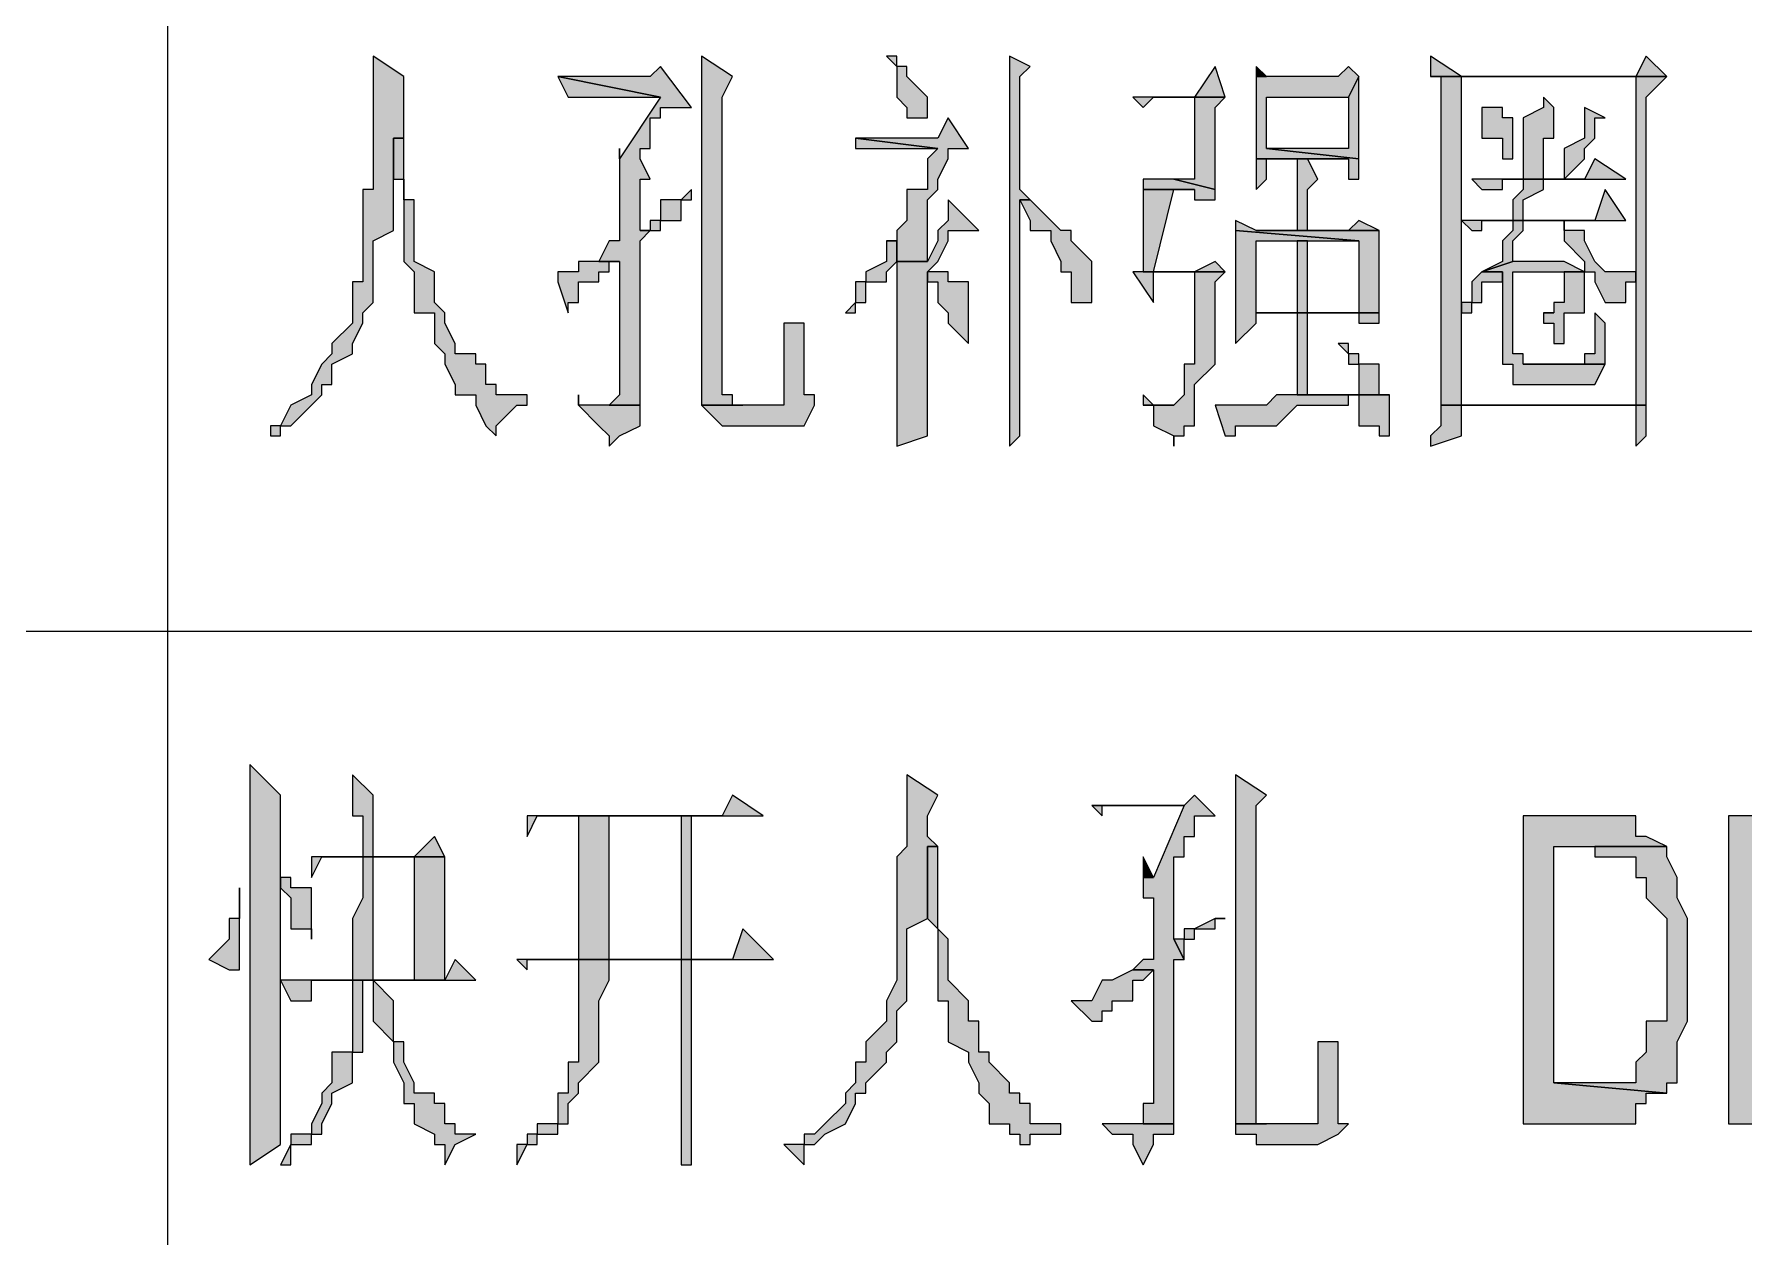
# Model space of a CAD drawing. Header units: millimetres. Extents: x 20 to 821, y 1 to 1134.
# Drawn here: x 617.22 to 647.19, y 152.24 to 173.33 of the extents above; entities that cross this region are included whole.
import ezdxf

# ---------------------------------------------------------------- set-up
doc = ezdxf.new("R2010")
doc.units = ezdxf.units.MM
doc.layers.add('1', color=7, linetype='Continuous')

msp = doc.modelspace()

# ---------------------------------------------------------------- hatches: boundary and pattern name
h = msp.add_hatch(color=0)
h.dxf.hatch_style = 2
h.paths.add_polyline_path([(623.16, 172.941732), (623.16, 170.601732), (622.98, 170.601732), (622.98, 168.981732), (622.8, 168.981732), (622.8, 168.621732), (622.8, 168.261732), (622.44, 167.901732), (622.44, 167.721732), (622.26, 167.541732), (622.08, 167.181732), (622.08, 167.001732), (621.72, 166.821732), (621.54, 166.461732), (621.36, 166.461732), (621.36, 166.281732), (621.54, 166.281732), (621.54, 166.461732), (621.72, 166.461732), (622.08, 166.821732), (622.26, 167.001732), (622.26, 167.181732), (622.44, 167.181732), (622.44, 167.541732), (622.8, 167.721732), (622.8, 167.901732), (622.98, 168.261732), (622.98, 168.441732), (623.16, 168.621732), (623.16, 169.701732), (623.52, 169.881732), (623.52, 171.501732), (623.7, 171.501732), (623.7, 172.581732)])
h = msp.add_hatch(color=0)
h.dxf.hatch_style = 2
h.paths.add_polyline_path([(628.92, 172.941732), (628.92, 166.821732), (629.64, 166.821732), (629.46, 166.821732), (629.46, 167.001732), (629.28, 167.001732), (629.28, 167.181732), (629.28, 172.221732), (629.46, 172.581732)])
h = msp.add_hatch(color=0)
h.dxf.hatch_style = 2
h.paths.add_polyline_path([(632.16, 172.941732), (632.34, 172.761732), (632.34, 172.221732), (632.52, 172.041732), (632.52, 171.861732), (632.88, 171.861732), (632.88, 172.221732), (632.52, 172.581732), (632.52, 172.761732), (632.34, 172.761732), (632.34, 172.941732)])
h = msp.add_hatch(color=0)
h.dxf.hatch_style = 2
h.paths.add_polyline_path([(634.32, 172.941732), (634.32, 168.621732), (634.32, 168.441732), (634.32, 166.101732), (634.5, 166.281732), (634.5, 170.421732), (634.68, 170.421732), (634.5, 170.601732), (634.5, 172.581732), (634.68, 172.761732)])
h = msp.add_hatch(color=0)
h.dxf.hatch_style = 2
h.paths.add_polyline_path([(645.48, 172.941732), (645.3, 172.581732), (641.7, 172.581732), (641.88, 172.581732), (641.88, 166.821732), (642.24, 166.821732), (642.24, 172.581732), (645.3, 172.581732), (645.84, 172.581732)])
h = msp.add_hatch(color=0)
h.dxf.hatch_style = 2
h.paths.add_polyline_path([(641.7, 172.941732), (641.7, 172.581732), (642.24, 172.581732)])
h = msp.add_hatch(color=0)
h.dxf.hatch_style = 2
h.paths.add_polyline_path([(628.2, 172.761732), (628.02, 172.581732), (626.4, 172.581732), (628.2, 172.221732), (627.48, 171.141732), (627.48, 169.701732), (627.3, 169.701732), (627.12, 169.341732), (627.48, 169.341732), (627.48, 167.181732), (627.48, 167.001732), (627.3, 166.821732), (627.84, 166.821732), (627.84, 167.001732), (627.84, 169.701732), (628.02, 169.881732), (627.84, 169.881732), (627.84, 170.781732), (628.02, 170.781732), (627.84, 171.141732), (627.84, 171.321732), (628.02, 171.321732), (628.02, 171.861732), (628.2, 171.861732), (628.2, 172.041732), (628.56, 172.041732), (628.74, 172.041732)])
h = msp.add_hatch(color=0)
h.dxf.hatch_style = 2
h.paths.add_polyline_path([(637.92, 172.761732), (637.56, 172.221732), (636.48, 172.221732), (636.66, 172.041732), (636.84, 172.221732), (638.1, 172.221732)])
h = msp.add_hatch(color=0)
h.dxf.hatch_style = 2
h.paths.add_polyline_path([(638.64, 172.761732), (638.64, 172.581732), (638.82, 172.581732)])
h = msp.add_hatch(color=0)
h.dxf.hatch_style = 2
h.paths.add_polyline_path([(640.26, 172.761732), (640.08, 172.581732), (638.64, 172.581732), (638.64, 172.221732), (638.64, 171.141732), (640.26, 171.141732), (640.26, 170.781732), (640.44, 170.781732), (640.44, 171.141732), (638.82, 171.321732), (638.82, 172.221732), (640.26, 172.221732), (640.44, 172.581732)])
h = msp.add_hatch(color=0)
h.dxf.hatch_style = 2
h.paths.add_polyline_path([(626.4, 172.581732), (626.58, 172.221732), (628.2, 172.221732)])
h = msp.add_hatch(color=0)
h.dxf.hatch_style = 2
h.paths.add_polyline_path([(640.44, 172.581732), (640.26, 172.221732), (640.26, 171.321732), (638.82, 171.321732), (640.44, 171.141732)])
h = msp.add_hatch(color=0)
h.dxf.hatch_style = 2
h.paths.add_polyline_path([(645.84, 172.581732), (645.3, 172.581732), (645.3, 166.821732), (641.88, 166.821732), (641.88, 166.461732), (641.7, 166.281732), (641.7, 166.101732), (642.24, 166.281732), (642.24, 166.821732), (645.3, 166.821732), (645.48, 166.821732), (645.48, 167.001732), (645.48, 172.221732)])
h = msp.add_hatch(color=0)
h.dxf.hatch_style = 2
h.paths.add_polyline_path([(638.1, 172.221732), (637.56, 172.221732), (637.56, 170.781732), (637.2, 170.781732), (637.92, 170.601732), (637.92, 172.041732)])
h = msp.add_hatch(color=0)
h.dxf.hatch_style = 2
h.paths.add_polyline_path([(642.6, 172.041732), (642.6, 171.501732), (642.96, 171.501732), (642.96, 171.141732), (643.14, 171.141732), (643.14, 171.861732), (642.96, 171.861732), (642.96, 172.041732)])
h = msp.add_hatch(color=0)
h.dxf.hatch_style = 2
h.paths.add_polyline_path([(643.68, 172.221732), (643.68, 172.041732), (643.32, 171.861732), (643.32, 170.781732), (643.68, 170.781732), (643.68, 171.501732), (643.86, 171.501732), (643.86, 172.041732)])
h = msp.add_hatch(color=0)
h.dxf.hatch_style = 2
h.paths.add_polyline_path([(644.4, 172.041732), (644.4, 171.501732), (644.04, 171.321732), (644.04, 170.781732), (643.68, 170.781732), (643.32, 170.781732), (644.04, 170.781732), (644.4, 171.141732), (644.4, 171.321732), (644.58, 171.501732), (644.58, 171.861732), (644.76, 171.861732)])
h = msp.add_hatch(color=0)
h.dxf.hatch_style = 2
h.paths.add_polyline_path([(633.24, 171.861732), (633.06, 171.501732), (631.62, 171.501732), (633.06, 171.321732), (632.88, 171.141732), (632.88, 170.601732), (632.52, 170.601732), (632.52, 170.061732), (632.34, 169.881732), (632.34, 169.701732), (632.16, 169.701732), (632.34, 169.701732), (632.34, 169.341732), (632.88, 169.341732), (632.88, 169.881732), (632.88, 170.421732), (633.06, 170.601732), (633.06, 170.781732), (633.24, 171.141732), (633.24, 171.321732), (633.6, 171.321732)])
h = msp.add_hatch(color=0)
h.dxf.hatch_style = 2
h.paths.add_polyline_path([(623.7, 171.501732), (623.52, 171.501732), (623.52, 171.321732), (623.52, 170.781732), (623.7, 170.781732), (623.7, 169.341732), (623.88, 169.161732), (623.88, 168.441732), (624.24, 168.441732), (624.24, 167.901732), (624.42, 167.721732), (624.42, 167.541732), (624.6, 167.181732), (624.6, 167.001732), (624.96, 167.001732), (624.96, 166.821732), (625.14, 166.461732), (625.32, 166.281732), (625.32, 166.461732), (625.68, 166.821732), (625.86, 166.821732), (625.86, 167.001732), (625.32, 167.001732), (625.32, 167.181732), (625.14, 167.181732), (625.14, 167.541732), (624.96, 167.541732), (624.96, 167.721732), (624.6, 167.721732), (624.6, 167.901732), (624.42, 168.261732), (624.42, 168.441732), (624.24, 168.621732), (624.24, 169.161732), (623.88, 169.341732), (623.88, 170.421732), (623.7, 170.421732)])
h = msp.add_hatch(color=0)
h.dxf.hatch_style = 2
h.paths.add_polyline_path([(631.62, 171.501732), (631.62, 171.321732), (631.8, 171.321732), (633.06, 171.321732)])
h = msp.add_hatch(color=0)
h.dxf.hatch_style = 2
h.paths.add_polyline_path([(627.48, 171.321732), (627.48, 171.141732)])
h = msp.add_hatch(color=0)
h.dxf.hatch_style = 2
h.paths.add_polyline_path([(638.64, 171.141732), (638.64, 170.601732), (638.82, 170.781732), (638.82, 171.141732), (639.36, 171.141732), (640.26, 171.141732)])
h = msp.add_hatch(color=0)
h.dxf.hatch_style = 2
h.paths.add_polyline_path([(639.54, 171.141732), (639.36, 171.141732), (639.36, 169.881732), (639.54, 169.881732), (639.54, 170.601732), (639.72, 170.781732)])
h = msp.add_hatch(color=0)
h.dxf.hatch_style = 2
h.paths.add_polyline_path([(644.58, 171.141732), (644.4, 170.781732), (642.42, 170.781732), (642.6, 170.601732), (642.96, 170.601732), (642.96, 170.781732), (645.12, 170.781732)])
h = msp.add_hatch(color=0)
h.dxf.hatch_style = 2
h.paths.add_polyline_path([(628.74, 170.601732), (628.56, 170.421732), (628.2, 170.421732), (628.2, 170.061732), (628.02, 170.061732), (628.02, 169.881732), (627.84, 169.881732), (628.02, 169.881732), (628.2, 169.881732), (628.2, 170.061732), (628.56, 170.061732), (628.56, 170.421732), (628.74, 170.421732)])
h = msp.add_hatch(color=0)
h.dxf.hatch_style = 2
h.paths.add_polyline_path([(636.66, 170.781732), (636.66, 170.601732), (637.56, 170.601732), (637.56, 170.421732), (637.92, 170.421732), (637.92, 170.601732), (637.2, 170.781732)])
h = msp.add_hatch(color=0)
h.dxf.hatch_style = 2
h.paths.add_polyline_path([(636.66, 170.601732), (636.66, 169.161732), (636.84, 169.161732), (637.2, 170.601732), (637.56, 170.601732)])
h = msp.add_hatch(color=0)
h.dxf.hatch_style = 2
h.paths.add_polyline_path([(644.76, 170.601732), (644.58, 170.061732), (642.24, 170.061732), (642.42, 169.881732), (642.6, 169.881732), (642.6, 170.061732), (645.12, 170.061732)])
h = msp.add_hatch(color=0)
h.dxf.hatch_style = 2
h.paths.add_polyline_path([(643.68, 170.781732), (643.32, 170.781732), (643.32, 170.601732), (643.14, 170.421732), (643.14, 170.061732), (643.32, 170.061732), (643.32, 170.421732), (643.68, 170.601732)])
h = msp.add_hatch(color=0)
h.dxf.hatch_style = 2
h.paths.add_polyline_path([(633.24, 170.421732), (633.24, 170.061732), (633.06, 169.881732), (633.06, 169.701732), (632.88, 169.341732), (632.34, 169.341732), (632.34, 169.161732), (632.34, 166.461732), (632.34, 166.281732), (632.34, 166.101732), (632.88, 166.281732), (632.88, 169.161732), (633.06, 169.341732), (633.24, 169.701732), (633.24, 169.881732), (633.6, 169.881732), (633.78, 169.881732)])
h = msp.add_hatch(color=0)
h.dxf.hatch_style = 2
h.paths.add_polyline_path([(634.68, 170.421732), (634.5, 170.421732), (634.68, 170.061732), (634.68, 169.881732), (635.04, 169.881732), (635.04, 169.701732), (635.22, 169.341732), (635.22, 169.161732), (635.4, 169.161732), (635.4, 168.621732), (635.76, 168.621732), (635.76, 169.341732), (635.4, 169.701732), (635.4, 169.881732), (635.22, 169.881732), (635.04, 170.061732)])
h = msp.add_hatch(color=0)
h.dxf.hatch_style = 2
h.paths.add_polyline_path([(638.28, 170.061732), (638.28, 169.881732), (640.44, 169.701732), (640.44, 168.441732), (639.54, 168.441732), (640.8, 168.441732), (640.8, 168.621732), (640.8, 169.881732), (638.64, 169.881732)])
h = msp.add_hatch(color=0)
h.dxf.hatch_style = 2
h.paths.add_polyline_path([(640.44, 170.061732), (640.26, 169.881732), (638.64, 169.881732), (640.8, 169.881732)])
h = msp.add_hatch(color=0)
h.dxf.hatch_style = 2
h.paths.add_polyline_path([(643.14, 170.061732), (643.14, 169.881732), (642.96, 169.701732), (642.96, 169.341732), (642.6, 169.161732), (643.14, 169.341732), (643.14, 169.701732), (643.32, 169.881732), (643.32, 170.061732), (644.04, 170.061732)])
h = msp.add_hatch(color=0)
h.dxf.hatch_style = 2
h.paths.add_polyline_path([(644.04, 170.061732), (643.14, 170.061732), (644.04, 170.061732), (644.04, 169.701732), (644.4, 169.341732), (644.4, 169.161732), (644.58, 169.161732), (644.58, 168.981732), (644.76, 168.621732), (645.12, 168.621732), (645.12, 168.981732), (645.3, 168.981732), (645.3, 169.161732), (644.76, 169.161732), (644.58, 169.341732), (644.4, 169.701732), (644.4, 169.881732), (644.04, 169.881732)])
h = msp.add_hatch(color=0)
h.dxf.hatch_style = 2
h.paths.add_polyline_path([(632.16, 169.701732), (632.16, 169.341732), (631.8, 169.161732), (631.8, 168.981732), (631.62, 168.981732), (631.62, 168.621732), (631.44, 168.441732), (631.62, 168.441732), (631.62, 168.621732), (631.8, 168.621732), (631.8, 168.981732), (632.16, 168.981732), (632.16, 169.161732), (632.34, 169.341732), (632.34, 169.701732)])
h = msp.add_hatch(color=0)
h.dxf.hatch_style = 2
h.paths.add_polyline_path([(638.28, 169.881732), (638.28, 167.901732), (638.64, 168.261732), (638.64, 168.441732), (639.36, 168.441732), (640.8, 168.441732), (639.54, 168.441732), (638.64, 168.441732), (638.64, 169.701732), (640.44, 169.701732)])
h = msp.add_hatch(color=0)
h.dxf.hatch_style = 2
h.paths.add_polyline_path([(639.54, 169.701732), (639.36, 169.701732), (639.36, 168.441732), (638.64, 168.441732), (639.54, 168.441732)])
h = msp.add_hatch(color=0)
h.dxf.hatch_style = 2
h.paths.add_polyline_path([(627.12, 169.341732), (626.76, 169.341732), (626.76, 169.161732), (626.4, 169.161732), (626.4, 168.981732), (626.58, 168.441732), (626.58, 168.621732), (626.76, 168.621732), (626.76, 168.981732), (627.12, 168.981732), (627.12, 169.161732), (627.3, 169.161732), (627.3, 169.341732), (627.48, 169.341732)])
h = msp.add_hatch(color=0)
h.dxf.hatch_style = 2
h.paths.add_polyline_path([(637.92, 169.341732), (637.56, 169.161732), (636.48, 169.161732), (636.84, 168.621732), (636.84, 169.161732), (637.56, 169.161732), (638.1, 169.161732)])
h = msp.add_hatch(color=0)
h.dxf.hatch_style = 2
h.paths.add_polyline_path([(644.04, 169.341732), (643.14, 169.341732), (642.6, 169.161732), (642.96, 169.161732), (642.96, 167.901732), (642.96, 167.541732), (643.14, 167.541732), (643.14, 167.181732), (644.4, 167.181732), (644.58, 167.181732), (644.76, 167.541732), (643.32, 167.541732), (643.32, 167.721732), (643.14, 167.721732), (643.14, 167.901732), (643.14, 169.161732), (644.04, 169.161732), (644.4, 169.161732)])
h = msp.add_hatch(color=0)
h.dxf.hatch_style = 2
h.paths.add_polyline_path([(632.88, 169.161732), (632.88, 168.981732), (633.06, 168.981732), (633.06, 168.621732), (633.24, 168.441732), (633.24, 168.261732), (633.6, 167.901732), (633.6, 168.981732), (633.24, 168.981732), (633.24, 169.161732), (633.06, 169.161732)])
h = msp.add_hatch(color=0)
h.dxf.hatch_style = 2
h.paths.add_polyline_path([(638.1, 169.161732), (637.56, 169.161732), (637.56, 168.981732), (637.56, 167.541732), (637.38, 167.541732), (637.38, 167.001732), (637.2, 166.821732), (636.66, 166.821732), (636.84, 166.821732), (636.84, 166.461732), (637.2, 166.281732), (637.2, 166.101732), (637.2, 166.281732), (637.38, 166.281732), (637.38, 166.461732), (637.56, 166.461732), (637.56, 166.821732), (637.56, 167.181732), (637.92, 167.541732), (637.92, 168.981732)])
h = msp.add_hatch(color=0)
h.dxf.hatch_style = 2
h.paths.add_polyline_path([(642.6, 169.161732), (642.42, 168.981732), (642.42, 168.621732), (642.24, 168.621732), (642.24, 168.441732), (642.42, 168.441732), (642.42, 168.621732), (642.6, 168.621732), (642.6, 168.981732), (642.96, 168.981732), (642.96, 169.161732)])
h = msp.add_hatch(color=0)
h.dxf.hatch_style = 2
h.paths.add_polyline_path([(644.4, 169.161732), (644.04, 169.161732), (644.04, 168.981732), (644.04, 168.621732), (643.86, 168.621732), (643.86, 168.441732), (643.68, 168.441732), (643.68, 168.261732), (643.86, 168.261732), (643.86, 167.901732), (644.04, 167.901732), (644.04, 168.441732), (644.4, 168.441732)])
h = msp.add_hatch(color=0)
h.dxf.hatch_style = 2
h.paths.add_polyline_path([(639.36, 168.441732), (639.36, 167.001732), (640.44, 167.001732), (640.44, 166.461732), (640.8, 166.461732), (640.8, 166.281732), (640.98, 166.281732), (640.98, 167.001732), (639.54, 167.001732), (639.54, 168.441732), (640.44, 168.441732)])
h = msp.add_hatch(color=0)
h.dxf.hatch_style = 2
h.paths.add_polyline_path([(640.8, 168.441732), (639.36, 168.441732), (640.44, 168.441732), (640.44, 168.261732), (640.8, 168.261732)])
h = msp.add_hatch(color=0)
h.dxf.hatch_style = 2
h.paths.add_polyline_path([(644.58, 168.441732), (644.58, 167.721732), (644.4, 167.721732), (644.4, 167.541732), (643.32, 167.541732), (644.76, 167.541732), (644.76, 167.721732), (644.76, 168.261732)])
h = msp.add_hatch(color=0)
h.dxf.hatch_style = 2
h.paths.add_polyline_path([(643.68, 168.441732), (643.86, 168.441732)])
h = msp.add_hatch(color=0)
h.dxf.hatch_style = 2
h.paths.add_polyline_path([(630.72, 168.261732), (630.36, 168.261732), (630.36, 167.901732), (630.36, 166.821732), (630.18, 166.821732), (628.92, 166.821732), (629.28, 166.461732), (630.72, 166.461732), (630.9, 166.821732), (630.9, 167.001732), (630.72, 167.001732)])
h = msp.add_hatch(color=0)
h.dxf.hatch_style = 2
h.paths.add_polyline_path([(640.26, 167.901732), (640.08, 167.901732), (640.26, 167.721732), (640.26, 167.541732), (640.44, 167.541732), (640.44, 167.001732), (640.26, 167.001732), (639.54, 167.001732), (640.98, 167.001732), (640.8, 167.001732), (640.8, 167.181732), (640.8, 167.541732), (640.44, 167.541732), (640.44, 167.721732), (640.26, 167.721732)])
h = msp.add_hatch(color=0)
h.dxf.hatch_style = 2
h.paths.add_polyline_path([(626.76, 167.001732), (626.76, 166.821732), (627.12, 166.461732), (627.3, 166.281732), (627.3, 166.101732), (627.48, 166.281732), (627.84, 166.461732), (627.84, 166.821732), (627.3, 166.821732), (626.76, 166.821732)])
h = msp.add_hatch(color=0)
h.dxf.hatch_style = 2
h.paths.add_polyline_path([(636.66, 167.001732), (636.66, 166.821732), (637.2, 166.821732), (636.84, 166.821732)])
h = msp.add_hatch(color=0)
h.dxf.hatch_style = 2
h.paths.add_polyline_path([(639.36, 167.001732), (639, 167.001732), (638.82, 166.821732), (637.92, 166.821732), (638.1, 166.281732), (638.28, 166.281732), (638.28, 166.461732), (639, 166.461732), (639.36, 166.821732), (640.26, 166.821732), (640.26, 167.001732), (640.44, 167.001732)])
h = msp.add_hatch(color=0)
h.dxf.hatch_style = 2
h.paths.add_polyline_path([(645.48, 166.821732), (645.3, 166.821732), (645.3, 166.101732), (645.48, 166.281732)])
h = msp.add_hatch(color=0)
h.dxf.hatch_style = 2
h.paths.add_polyline_path([(621, 160.521732), (621, 153.501732), (621.54, 153.861732), (621.54, 154.581732), (621.54, 154.761732), (621.54, 159.981732)])
h = msp.add_hatch(color=0)
h.dxf.hatch_style = 2
h.paths.add_polyline_path([(622.8, 160.341732), (622.8, 159.621732), (622.98, 159.621732), (622.98, 158.901732), (623.16, 158.901732), (623.16, 159.981732)])
h = msp.add_hatch(color=0)
h.dxf.hatch_style = 2
h.paths.add_polyline_path([(632.52, 160.341732), (632.52, 159.081732), (632.34, 158.901732), (632.34, 156.741732), (632.16, 156.381732), (632.16, 156.201732), (632.16, 156.021732), (631.8, 155.661732), (631.8, 155.301732), (631.62, 155.301732), (631.62, 154.941732), (631.44, 154.761732), (631.44, 154.581732), (631.08, 154.221732), (630.9, 154.041732), (630.72, 154.041732), (630.72, 153.861732), (630.36, 153.861732), (630.72, 153.501732), (630.72, 153.861732), (630.9, 153.861732), (631.08, 154.041732), (631.44, 154.221732), (631.62, 154.581732), (631.62, 154.761732), (631.8, 154.761732), (631.8, 154.941732), (632.16, 155.301732), (632.16, 155.481732), (632.34, 155.661732), (632.34, 156.201732), (632.52, 156.381732), (632.52, 157.641732), (632.88, 157.821732), (632.88, 159.081732), (633.06, 159.081732), (632.88, 159.261732), (632.88, 159.621732), (633.06, 159.981732)])
h = msp.add_hatch(color=0)
h.dxf.hatch_style = 2
h.paths.add_polyline_path([(638.28, 160.341732), (638.28, 154.221732), (638.82, 154.221732), (638.64, 154.221732), (638.64, 154.581732), (638.64, 159.801732), (638.82, 159.981732)])
h = msp.add_hatch(color=0)
h.dxf.hatch_style = 2
h.paths.add_polyline_path([(629.46, 159.981732), (629.28, 159.621732), (625.86, 159.621732), (625.86, 159.261732), (626.04, 159.621732), (630, 159.621732)])
h = msp.add_hatch(color=0)
h.dxf.hatch_style = 2
h.paths.add_polyline_path([(637.56, 159.981732), (637.38, 159.801732), (635.76, 159.801732), (637.38, 159.801732), (636.84, 158.541732), (636.66, 158.541732), (636.66, 158.361732), (636.66, 158.181732), (636.84, 158.181732), (636.84, 157.101732), (636.66, 157.101732), (636.48, 156.921732), (636.84, 156.921732), (636.84, 154.581732), (636.66, 154.581732), (636.66, 154.221732), (637.2, 154.221732), (637.2, 154.581732), (637.2, 157.101732), (637.38, 157.101732), (637.2, 157.461732), (637.2, 158.901732), (637.38, 158.901732), (637.38, 159.261732), (637.56, 159.261732), (637.56, 159.621732), (637.92, 159.621732)])
h = msp.add_hatch(color=0)
h.dxf.hatch_style = 2
h.paths.add_polyline_path([(635.76, 159.801732), (635.94, 159.621732), (635.94, 159.801732), (636.12, 159.801732), (637.38, 159.801732)])
h = msp.add_hatch(color=0)
h.dxf.hatch_style = 2
h.paths.add_polyline_path([(626.76, 159.621732), (626.76, 157.101732), (627.3, 157.101732), (627.3, 159.621732), (628.56, 159.621732)])
h = msp.add_hatch(color=0)
h.dxf.hatch_style = 2
h.paths.add_polyline_path([(628.74, 159.621732), (626.76, 159.621732), (628.56, 159.621732), (628.56, 157.101732), (627.3, 157.101732), (626.76, 157.101732), (628.74, 157.101732)])
h = msp.add_hatch(color=0)
h.dxf.hatch_style = 2
h.paths.add_polyline_path([(644.58, 159.621732), (643.32, 159.621732), (643.32, 154.221732), (645.3, 154.221732), (645.3, 154.581732), (645.48, 154.581732), (645.48, 154.761732), (645.84, 154.761732), (643.86, 154.941732), (643.86, 159.081732), (644.58, 159.081732), (645.84, 159.081732), (645.48, 159.261732), (645.3, 159.261732), (645.3, 159.621732), (645.12, 159.621732)])
h = msp.add_hatch(color=0)
h.dxf.hatch_style = 2
h.paths.add_polyline_path([(647.46, 159.621732), (646.92, 159.621732), (646.92, 154.221732), (647.46, 154.221732), (647.46, 158.361732)])
h = msp.add_hatch(color=0)
h.dxf.hatch_style = 2
h.paths.add_polyline_path([(624.24, 159.261732), (623.88, 158.901732), (622.08, 158.901732), (622.08, 158.541732), (622.26, 158.901732), (624.42, 158.901732)])
h = msp.add_hatch(color=0)
h.dxf.hatch_style = 2
h.paths.add_polyline_path([(623.16, 158.901732), (622.98, 158.901732), (622.98, 158.541732), (622.98, 158.181732), (622.8, 157.821732), (622.8, 156.741732), (623.16, 156.741732), (623.16, 158.361732), (623.16, 158.541732)])
h = msp.add_hatch(color=0)
h.dxf.hatch_style = 2
h.paths.add_polyline_path([(624.42, 158.901732), (623.88, 158.901732), (623.88, 156.741732), (622.8, 156.741732), (624.42, 156.741732)])
h = msp.add_hatch(color=0)
h.dxf.hatch_style = 2
h.paths.add_polyline_path([(633.06, 159.081732), (632.88, 159.081732), (632.88, 158.901732), (632.88, 157.821732), (633.06, 157.641732), (633.06, 156.381732), (633.24, 156.381732), (633.24, 155.661732), (633.6, 155.481732), (633.6, 155.301732), (633.78, 154.941732), (633.78, 154.761732), (633.96, 154.581732), (633.96, 154.221732), (634.32, 154.221732), (634.32, 154.041732), (634.5, 154.041732), (634.5, 153.861732), (634.68, 153.861732), (634.68, 154.041732), (635.04, 154.041732), (635.22, 154.041732), (635.22, 154.221732), (634.68, 154.221732), (634.68, 154.581732), (634.5, 154.581732), (634.5, 154.761732), (634.32, 154.761732), (634.32, 154.941732), (633.96, 155.301732), (633.96, 155.481732), (633.78, 155.481732), (633.78, 156.021732), (633.6, 156.021732), (633.6, 156.381732), (633.24, 156.741732), (633.24, 157.461732), (633.06, 157.641732)])
h = msp.add_hatch(color=0)
h.dxf.hatch_style = 2
h.paths.add_polyline_path([(636.66, 158.901732), (636.66, 158.541732), (636.84, 158.541732)])
h = msp.add_hatch(color=0)
h.dxf.hatch_style = 2
h.paths.add_polyline_path([(645.84, 159.081732), (644.58, 159.081732), (644.58, 158.901732), (645.3, 158.901732), (645.3, 158.541732), (645.48, 158.541732), (645.48, 158.361732), (645.48, 158.181732), (645.84, 157.821732), (645.84, 156.741732), (645.84, 156.381732), (645.84, 156.021732), (645.48, 156.021732), (645.48, 155.481732), (645.3, 155.301732), (645.3, 154.941732), (645.12, 154.941732), (643.86, 154.941732), (645.84, 154.761732), (645.84, 154.941732), (646.02, 154.941732), (646.02, 155.661732), (646.2, 156.021732), (646.2, 157.821732), (646.02, 158.181732), (646.02, 158.541732), (645.84, 158.901732)])
h = msp.add_hatch(color=0)
h.dxf.hatch_style = 2
h.paths.add_polyline_path([(621.54, 158.541732), (621.54, 158.361732), (621.72, 158.181732), (621.72, 157.641732), (622.08, 157.641732), (622.08, 157.461732), (622.08, 157.641732), (622.08, 158.361732), (621.72, 158.361732), (621.72, 158.541732)])
h = msp.add_hatch(color=0)
h.dxf.hatch_style = 2
h.paths.add_polyline_path([(620.82, 158.361732), (620.82, 157.821732), (620.64, 157.821732), (620.64, 157.461732), (620.28, 157.101732), (620.64, 156.921732), (620.82, 156.921732), (620.82, 157.101732)])
h = msp.add_hatch(color=0)
h.dxf.hatch_style = 2
h.paths.add_polyline_path([(638.1, 157.821732), (637.92, 157.821732), (637.56, 157.641732), (637.38, 157.641732), (637.38, 157.461732), (637.2, 157.461732), (637.38, 157.101732), (637.38, 157.461732), (637.56, 157.461732), (637.56, 157.641732), (637.92, 157.641732), (637.92, 157.821732)])
h = msp.add_hatch(color=0)
h.dxf.hatch_style = 2
h.paths.add_polyline_path([(629.64, 157.641732), (629.46, 157.101732), (625.68, 157.101732), (625.86, 156.921732), (625.86, 157.101732), (626.04, 157.101732), (630.18, 157.101732)])
h = msp.add_hatch(color=0)
h.dxf.hatch_style = 2
h.paths.add_polyline_path([(624.6, 157.101732), (624.42, 156.741732), (621.54, 156.741732), (621.72, 156.381732), (622.08, 156.381732), (622.08, 156.741732), (624.96, 156.741732)])
h = msp.add_hatch(color=0)
h.dxf.hatch_style = 2
h.paths.add_polyline_path([(626.76, 157.101732), (626.76, 155.301732), (626.58, 155.301732), (626.58, 154.761732), (626.4, 154.761732), (626.4, 154.221732), (626.04, 154.221732), (626.04, 154.041732), (625.86, 154.041732), (625.86, 153.861732), (625.68, 153.861732), (625.68, 153.501732), (625.86, 153.861732), (626.04, 153.861732), (626.04, 154.041732), (626.4, 154.041732), (626.4, 154.221732), (626.58, 154.221732), (626.58, 154.581732), (626.76, 154.761732), (626.76, 154.941732), (627.12, 155.301732), (627.12, 156.381732), (627.3, 156.741732), (627.3, 157.101732), (628.56, 157.101732)])
h = msp.add_hatch(color=0)
h.dxf.hatch_style = 2
h.paths.add_polyline_path([(628.74, 157.101732), (626.76, 157.101732), (628.56, 157.101732), (628.56, 153.501732), (628.74, 153.501732)])
h = msp.add_hatch(color=0)
h.dxf.hatch_style = 2
h.paths.add_polyline_path([(636.48, 156.921732), (636.12, 156.741732), (635.94, 156.741732), (635.76, 156.381732), (635.4, 156.381732), (635.76, 156.021732), (635.94, 156.021732), (635.94, 156.201732), (636.12, 156.201732), (636.12, 156.381732), (636.48, 156.381732), (636.48, 156.741732), (636.66, 156.741732), (636.84, 156.921732)])
h = msp.add_hatch(color=0)
h.dxf.hatch_style = 2
h.paths.add_polyline_path([(622.8, 156.741732), (622.8, 155.481732), (622.44, 155.481732), (622.44, 154.941732), (622.26, 154.761732), (622.26, 154.581732), (622.08, 154.221732), (622.08, 154.041732), (621.72, 154.041732), (621.72, 153.861732), (621.54, 153.501732), (621.72, 153.501732), (621.72, 153.861732), (622.08, 153.861732), (622.08, 154.041732), (622.26, 154.041732), (622.26, 154.221732), (622.44, 154.581732), (622.44, 154.761732), (622.8, 154.941732), (622.8, 155.481732), (622.98, 155.481732), (622.98, 156.741732), (623.16, 156.741732)])
h = msp.add_hatch(color=0)
h.dxf.hatch_style = 2
h.paths.add_polyline_path([(623.16, 156.741732), (622.8, 156.741732), (623.16, 156.741732), (623.16, 156.021732), (623.52, 155.661732), (623.52, 155.301732), (623.7, 154.941732), (623.7, 154.581732), (623.88, 154.581732), (623.88, 154.221732), (624.24, 154.041732), (624.24, 153.861732), (624.42, 153.861732), (624.42, 153.501732), (624.6, 153.861732), (624.96, 154.041732), (624.6, 154.041732), (624.6, 154.221732), (624.42, 154.221732), (624.42, 154.581732), (624.24, 154.581732), (624.24, 154.761732), (623.88, 154.761732), (623.88, 154.941732), (623.7, 155.301732), (623.7, 155.661732), (623.52, 155.661732), (623.52, 156.381732)])
h = msp.add_hatch(color=0)
h.dxf.hatch_style = 2
h.paths.add_polyline_path([(640.08, 155.661732), (639.72, 155.661732), (639.72, 155.481732), (639.72, 154.221732), (639.54, 154.221732), (638.28, 154.221732), (638.28, 154.041732), (638.64, 154.041732), (638.64, 153.861732), (639.72, 153.861732), (640.08, 154.041732), (640.26, 154.221732), (640.08, 154.221732), (640.08, 154.581732)])
h = msp.add_hatch(color=0)
h.dxf.hatch_style = 2
h.paths.add_polyline_path([(635.94, 154.221732), (636.12, 154.041732), (636.48, 154.041732), (636.48, 153.861732), (636.66, 153.501732), (636.84, 153.861732), (636.84, 154.041732), (637.2, 154.041732), (637.2, 154.221732), (636.66, 154.221732)])

# ---------------------------------------------------------------- linework, layer by layer
at = {"layer": '1', "color": 0, "lineweight": 25}
for points in [[(619.56, 89.781732), (619.56, 419.721732)], [(557.64, 162.861732), (821.16, 162.861732)]]:
    msp.add_lwpolyline(points, dxfattribs=at)
at = {"layer": '1', "color": 0, "lineweight": 5}
for points in [[(623.16, 172.941732), (623.16, 170.601732), (622.98, 170.601732), (622.98, 168.981732), (622.8, 168.981732), (622.8, 168.621732), (622.8, 168.261732), (622.44, 167.901732), (622.44, 167.721732), (622.26, 167.541732), (622.08, 167.181732), (622.08, 167.001732), (621.72, 166.821732), (621.54, 166.461732), (621.36, 166.461732), (621.36, 166.281732), (621.54, 166.281732), (621.54, 166.461732), (621.72, 166.461732), (622.08, 166.821732), (622.26, 167.001732), (622.26, 167.181732), (622.44, 167.181732), (622.44, 167.541732), (622.8, 167.721732), (622.8, 167.901732), (622.98, 168.261732), (622.98, 168.441732), (623.16, 168.621732), (623.16, 169.701732), (623.52, 169.881732), (623.52, 171.501732), (623.7, 171.501732), (623.7, 172.581732), (623.16, 172.941732)], [(628.92, 172.941732), (628.92, 166.821732), (629.64, 166.821732), (629.46, 166.821732), (629.46, 167.001732), (629.28, 167.001732), (629.28, 167.181732), (629.28, 172.221732), (629.46, 172.581732), (628.92, 172.941732)], [(632.16, 172.941732), (632.34, 172.761732), (632.34, 172.221732), (632.52, 172.041732), (632.52, 171.861732), (632.88, 171.861732), (632.88, 172.221732), (632.52, 172.581732), (632.52, 172.761732), (632.34, 172.761732), (632.34, 172.941732), (632.16, 172.941732)], [(634.32, 172.941732), (634.32, 168.621732), (634.32, 168.441732), (634.32, 166.101732), (634.5, 166.281732), (634.5, 170.421732), (634.68, 170.421732), (634.5, 170.601732), (634.5, 172.581732), (634.68, 172.761732), (634.32, 172.941732)], [(645.48, 172.941732), (645.3, 172.581732), (641.7, 172.581732), (641.88, 172.581732), (641.88, 166.821732), (642.24, 166.821732), (642.24, 172.581732), (645.3, 172.581732), (645.84, 172.581732), (645.48, 172.941732)], [(641.7, 172.941732), (641.7, 172.581732), (642.24, 172.581732), (641.7, 172.941732)], [(628.2, 172.761732), (628.02, 172.581732), (626.4, 172.581732), (628.2, 172.221732), (627.48, 171.141732), (627.48, 169.701732), (627.3, 169.701732), (627.12, 169.341732), (627.48, 169.341732), (627.48, 167.181732), (627.48, 167.001732), (627.3, 166.821732), (627.84, 166.821732), (627.84, 167.001732), (627.84, 167.001732), (627.84, 169.701732), (628.02, 169.881732), (627.84, 169.881732), (627.84, 170.781732), (628.02, 170.781732), (627.84, 171.141732), (627.84, 171.321732), (628.02, 171.321732), (628.02, 171.861732), (628.2, 171.861732), (628.2, 172.041732), (628.56, 172.041732), (628.74, 172.041732), (628.2, 172.761732)], [(637.92, 172.761732), (637.56, 172.221732), (636.48, 172.221732), (636.66, 172.041732), (636.84, 172.221732), (638.1, 172.221732), (637.92, 172.761732)], [(638.64, 172.761732), (638.64, 172.581732), (638.82, 172.581732), (638.64, 172.761732)], [(640.26, 172.761732), (640.08, 172.581732), (638.64, 172.581732), (638.64, 172.221732), (638.64, 171.141732), (640.26, 171.141732), (640.26, 170.781732), (640.44, 170.781732), (640.44, 171.141732), (638.82, 171.321732), (638.82, 172.221732), (640.26, 172.221732), (640.44, 172.581732), (640.26, 172.761732)], [(626.4, 172.581732), (626.58, 172.221732), (628.2, 172.221732), (626.4, 172.581732)], [(640.44, 172.581732), (640.26, 172.221732), (640.26, 171.321732), (638.82, 171.321732), (640.44, 171.141732), (640.44, 172.581732)], [(645.84, 172.581732), (645.3, 172.581732), (645.3, 166.821732), (641.88, 166.821732), (641.88, 166.461732), (641.7, 166.281732), (641.7, 166.101732), (642.24, 166.281732), (642.24, 166.821732), (645.3, 166.821732), (645.48, 166.821732), (645.48, 167.001732), (645.48, 172.221732), (645.84, 172.581732)], [(638.1, 172.221732), (637.56, 172.221732), (637.56, 170.781732), (637.2, 170.781732), (637.92, 170.601732), (637.92, 172.041732), (638.1, 172.221732)], [(642.6, 172.041732), (642.6, 171.501732), (642.96, 171.501732), (642.96, 171.141732), (643.14, 171.141732), (643.14, 171.861732), (642.96, 171.861732), (642.96, 172.041732), (642.6, 172.041732)], [(643.68, 172.221732), (643.68, 172.041732), (643.32, 171.861732), (643.32, 170.781732), (643.68, 170.781732), (643.68, 171.501732), (643.86, 171.501732), (643.86, 172.041732), (643.68, 172.221732)], [(644.4, 172.041732), (644.4, 171.501732), (644.04, 171.321732), (644.04, 170.781732), (643.68, 170.781732), (643.32, 170.781732), (644.04, 170.781732), (644.4, 171.141732), (644.4, 171.321732), (644.58, 171.501732), (644.58, 171.861732), (644.76, 171.861732), (644.4, 172.041732)], [(633.24, 171.861732), (633.06, 171.501732), (631.62, 171.501732), (633.06, 171.321732), (632.88, 171.141732), (632.88, 170.601732), (632.52, 170.601732), (632.52, 170.061732), (632.34, 169.881732), (632.34, 169.701732), (632.16, 169.701732), (632.34, 169.701732), (632.34, 169.341732), (632.88, 169.341732), (632.88, 169.881732), (632.88, 170.421732), (633.06, 170.601732), (633.06, 170.781732), (633.24, 171.141732), (633.24, 171.321732), (633.6, 171.321732), (633.24, 171.861732)], [(623.7, 171.501732), (623.52, 171.501732), (623.52, 171.321732), (623.52, 170.781732), (623.7, 170.781732), (623.7, 169.341732), (623.88, 169.161732), (623.88, 168.441732), (624.24, 168.441732), (624.24, 167.901732), (624.42, 167.721732), (624.42, 167.541732), (624.6, 167.181732), (624.6, 167.001732), (624.96, 167.001732), (624.96, 166.821732), (625.14, 166.461732), (625.32, 166.281732), (625.32, 166.461732), (625.68, 166.821732), (625.86, 166.821732), (625.86, 167.001732), (625.32, 167.001732), (625.32, 167.181732), (625.14, 167.181732), (625.14, 167.541732), (624.96, 167.541732), (624.96, 167.721732), (624.6, 167.721732), (624.6, 167.901732), (624.42, 168.261732), (624.42, 168.441732), (624.24, 168.621732), (624.24, 169.161732), (623.88, 169.341732), (623.88, 170.421732), (623.7, 170.421732), (623.7, 171.501732)], [(631.62, 171.501732), (631.62, 171.321732), (631.8, 171.321732), (633.06, 171.321732), (631.62, 171.501732)], [(627.48, 171.321732), (627.48, 171.141732), (627.48, 171.321732)], [(638.64, 171.141732), (638.64, 170.601732), (638.82, 170.781732), (638.82, 171.141732), (639.36, 171.141732), (640.26, 171.141732), (638.64, 171.141732)], [(639.54, 171.141732), (639.36, 171.141732), (639.36, 169.881732), (639.54, 169.881732), (639.54, 170.601732), (639.72, 170.781732), (639.54, 171.141732)], [(644.58, 171.141732), (644.4, 170.781732), (642.42, 170.781732), (642.6, 170.601732), (642.96, 170.601732), (642.96, 170.781732), (645.12, 170.781732), (644.58, 171.141732)], [(628.74, 170.601732), (628.56, 170.421732), (628.2, 170.421732), (628.2, 170.061732), (628.02, 170.061732), (628.02, 169.881732), (627.84, 169.881732), (628.02, 169.881732), (628.2, 169.881732), (628.2, 170.061732), (628.56, 170.061732), (628.56, 170.421732), (628.74, 170.421732), (628.74, 170.601732)], [(636.66, 170.781732), (636.66, 170.601732), (637.56, 170.601732), (637.56, 170.421732), (637.92, 170.421732), (637.92, 170.601732), (637.2, 170.781732), (636.66, 170.781732)], [(636.66, 170.601732), (636.66, 169.161732), (636.84, 169.161732), (637.2, 170.601732), (637.56, 170.601732), (636.66, 170.601732)], [(644.76, 170.601732), (644.58, 170.061732), (642.24, 170.061732), (642.42, 169.881732), (642.6, 169.881732), (642.6, 170.061732), (645.12, 170.061732), (644.76, 170.601732)], [(643.68, 170.781732), (643.32, 170.781732), (643.32, 170.601732), (643.14, 170.421732), (643.14, 170.061732), (643.32, 170.061732), (643.32, 170.421732), (643.68, 170.601732), (643.68, 170.781732)], [(633.24, 170.421732), (633.24, 170.061732), (633.06, 169.881732), (633.06, 169.701732), (632.88, 169.341732), (632.34, 169.341732), (632.34, 169.161732), (632.34, 166.461732), (632.34, 166.281732), (632.34, 166.101732), (632.88, 166.281732), (632.88, 169.161732), (633.06, 169.341732), (633.24, 169.701732), (633.24, 169.881732), (633.6, 169.881732), (633.78, 169.881732), (633.24, 170.421732)], [(634.68, 170.421732), (634.5, 170.421732), (634.68, 170.061732), (634.68, 169.881732), (635.04, 169.881732), (635.04, 169.701732), (635.22, 169.341732), (635.22, 169.161732), (635.4, 169.161732), (635.4, 168.621732), (635.76, 168.621732), (635.76, 169.341732), (635.4, 169.701732), (635.4, 169.881732), (635.22, 169.881732), (635.04, 170.061732), (634.68, 170.421732)], [(638.28, 170.061732), (638.28, 169.881732), (640.44, 169.701732), (640.44, 168.441732), (639.54, 168.441732), (640.8, 168.441732), (640.8, 168.621732), (640.8, 169.881732), (638.64, 169.881732), (638.28, 170.061732)], [(640.44, 170.061732), (640.26, 169.881732), (638.64, 169.881732), (640.8, 169.881732), (640.44, 170.061732)], [(643.14, 170.061732), (643.14, 169.881732), (642.96, 169.701732), (642.96, 169.341732), (642.6, 169.161732), (643.14, 169.341732), (643.14, 169.701732), (643.32, 169.881732), (643.32, 170.061732), (644.04, 170.061732), (643.14, 170.061732)], [(644.04, 170.061732), (643.14, 170.061732), (644.04, 170.061732), (644.04, 169.701732), (644.4, 169.341732), (644.4, 169.161732), (644.58, 169.161732), (644.58, 168.981732), (644.76, 168.621732), (645.12, 168.621732), (645.12, 168.981732), (645.3, 168.981732), (645.3, 169.161732), (644.76, 169.161732), (644.58, 169.341732), (644.4, 169.701732), (644.4, 169.881732), (644.04, 169.881732), (644.04, 170.061732)], [(632.16, 169.701732), (632.16, 169.341732), (631.8, 169.161732), (631.8, 168.981732), (631.62, 168.981732), (631.62, 168.621732), (631.44, 168.441732), (631.62, 168.441732), (631.62, 168.621732), (631.8, 168.621732), (631.8, 168.981732), (632.16, 168.981732), (632.16, 169.161732), (632.34, 169.341732), (632.34, 169.701732), (632.16, 169.701732)], [(638.28, 169.881732), (638.28, 167.901732), (638.64, 168.261732), (638.64, 168.441732), (639.36, 168.441732), (640.8, 168.441732), (639.54, 168.441732), (638.64, 168.441732), (638.64, 169.701732), (640.44, 169.701732), (638.28, 169.881732)], [(639.54, 169.701732), (639.36, 169.701732), (639.36, 168.441732), (638.64, 168.441732), (639.54, 168.441732), (639.54, 169.701732)], [(627.12, 169.341732), (626.76, 169.341732), (626.76, 169.161732), (626.4, 169.161732), (626.4, 168.981732), (626.58, 168.441732), (626.58, 168.621732), (626.76, 168.621732), (626.76, 168.981732), (627.12, 168.981732), (627.12, 169.161732), (627.3, 169.161732), (627.3, 169.341732), (627.48, 169.341732), (627.12, 169.341732)], [(637.92, 169.341732), (637.56, 169.161732), (636.48, 169.161732), (636.84, 168.621732), (636.84, 169.161732), (637.56, 169.161732), (638.1, 169.161732), (637.92, 169.341732)], [(644.04, 169.341732), (643.14, 169.341732), (642.6, 169.161732), (642.96, 169.161732), (642.96, 167.901732), (642.96, 167.541732), (643.14, 167.541732), (643.14, 167.181732), (644.4, 167.181732), (644.58, 167.181732), (644.76, 167.541732), (643.32, 167.541732), (643.32, 167.721732), (643.14, 167.721732), (643.14, 167.901732), (643.14, 169.161732), (644.04, 169.161732), (644.4, 169.161732), (644.04, 169.341732)], [(632.88, 169.161732), (632.88, 168.981732), (633.06, 168.981732), (633.06, 168.621732), (633.24, 168.441732), (633.24, 168.261732), (633.6, 167.901732), (633.6, 168.981732), (633.24, 168.981732), (633.24, 169.161732), (633.06, 169.161732), (632.88, 169.161732)], [(638.1, 169.161732), (637.56, 169.161732), (637.56, 168.981732), (637.56, 167.541732), (637.38, 167.541732), (637.38, 167.001732), (637.2, 166.821732), (636.66, 166.821732), (636.84, 166.821732), (636.84, 166.461732), (637.2, 166.281732), (637.2, 166.101732), (637.2, 166.281732), (637.38, 166.281732), (637.38, 166.461732), (637.56, 166.461732), (637.56, 166.821732), (637.56, 167.181732), (637.92, 167.541732), (637.92, 168.981732), (638.1, 169.161732)], [(642.6, 169.161732), (642.42, 168.981732), (642.42, 168.621732), (642.24, 168.621732), (642.24, 168.441732), (642.42, 168.441732), (642.42, 168.621732), (642.6, 168.621732), (642.6, 168.981732), (642.96, 168.981732), (642.96, 169.161732), (642.6, 169.161732)], [(644.4, 169.161732), (644.04, 169.161732), (644.04, 168.981732), (644.04, 168.621732), (643.86, 168.621732), (643.86, 168.441732), (643.68, 168.441732), (643.68, 168.261732), (643.86, 168.261732), (643.86, 167.901732), (644.04, 167.901732), (644.04, 168.441732), (644.4, 168.441732), (644.4, 169.161732)], [(639.36, 168.441732), (639.36, 167.001732), (640.44, 167.001732), (640.44, 166.461732), (640.8, 166.461732), (640.8, 166.281732), (640.98, 166.281732), (640.98, 167.001732), (639.54, 167.001732), (639.54, 168.441732), (640.44, 168.441732), (639.36, 168.441732)], [(640.8, 168.441732), (639.36, 168.441732), (640.44, 168.441732), (640.44, 168.261732), (640.8, 168.261732), (640.8, 168.441732)], [(644.58, 168.441732), (644.58, 167.721732), (644.4, 167.721732), (644.4, 167.541732), (643.32, 167.541732), (644.76, 167.541732), (644.76, 167.721732), (644.76, 168.261732), (644.58, 168.441732)], [(643.68, 168.441732), (643.86, 168.441732), (643.68, 168.441732)], [(630.72, 168.261732), (630.36, 168.261732), (630.36, 167.901732), (630.36, 166.821732), (630.18, 166.821732), (628.92, 166.821732), (629.28, 166.461732), (630.72, 166.461732), (630.72, 166.461732), (630.9, 166.821732), (630.9, 167.001732), (630.72, 167.001732), (630.72, 168.261732)], [(640.26, 167.901732), (640.08, 167.901732), (640.26, 167.721732), (640.26, 167.541732), (640.44, 167.541732), (640.44, 167.001732), (640.26, 167.001732), (639.54, 167.001732), (640.98, 167.001732), (640.8, 167.001732), (640.8, 167.181732), (640.8, 167.541732), (640.44, 167.541732), (640.44, 167.721732), (640.26, 167.721732), (640.26, 167.901732)], [(626.76, 167.001732), (626.76, 166.821732), (627.12, 166.461732), (627.3, 166.281732), (627.3, 166.101732), (627.48, 166.281732), (627.84, 166.461732), (627.84, 166.821732), (627.3, 166.821732), (626.76, 166.821732), (626.76, 167.001732)], [(636.66, 167.001732), (636.66, 166.821732), (637.2, 166.821732), (636.84, 166.821732), (636.66, 167.001732)], [(639.36, 167.001732), (639, 167.001732), (638.82, 166.821732), (637.92, 166.821732), (638.1, 166.281732), (638.28, 166.281732), (638.28, 166.461732), (639, 166.461732), (639, 166.461732), (639.36, 166.821732), (640.26, 166.821732), (640.26, 167.001732), (640.44, 167.001732), (639.36, 167.001732)], [(645.48, 166.821732), (645.3, 166.821732), (645.3, 166.101732), (645.48, 166.281732), (645.48, 166.821732)], [(621, 160.521732), (621, 153.501732), (621.54, 153.861732), (621.54, 154.581732), (621.54, 154.761732), (621.54, 159.981732), (621, 160.521732)], [(622.8, 160.341732), (622.8, 159.621732), (622.98, 159.621732), (622.98, 158.901732), (623.16, 158.901732), (623.16, 159.981732), (622.8, 160.341732)], [(632.52, 160.341732), (632.52, 159.081732), (632.34, 158.901732), (632.34, 156.741732), (632.16, 156.381732), (632.16, 156.201732), (632.16, 156.201732), (632.16, 156.021732), (631.8, 155.661732), (631.8, 155.301732), (631.62, 155.301732), (631.62, 154.941732), (631.44, 154.761732), (631.44, 154.581732), (631.08, 154.221732), (630.9, 154.041732), (630.72, 154.041732), (630.72, 153.861732), (630.36, 153.861732), (630.72, 153.501732), (630.72, 153.861732), (630.9, 153.861732), (631.08, 154.041732), (631.44, 154.221732), (631.62, 154.581732), (631.62, 154.761732), (631.8, 154.761732), (631.8, 154.941732), (632.16, 155.301732), (632.16, 155.481732), (632.34, 155.661732), (632.34, 156.201732), (632.52, 156.381732), (632.52, 157.641732), (632.88, 157.821732), (632.88, 159.081732), (633.06, 159.081732), (632.88, 159.261732), (632.88, 159.621732), (633.06, 159.981732), (632.52, 160.341732)], [(638.28, 160.341732), (638.28, 154.221732), (638.82, 154.221732), (638.64, 154.221732), (638.64, 154.581732), (638.64, 159.801732), (638.82, 159.981732), (638.28, 160.341732)], [(629.46, 159.981732), (629.28, 159.621732), (625.86, 159.621732), (625.86, 159.261732), (626.04, 159.621732), (630, 159.621732), (629.46, 159.981732)], [(637.56, 159.981732), (637.38, 159.801732), (635.76, 159.801732), (637.38, 159.801732), (636.84, 158.541732), (636.66, 158.541732), (636.66, 158.361732), (636.66, 158.181732), (636.84, 158.181732), (636.84, 157.101732), (636.66, 157.101732), (636.48, 156.921732), (636.84, 156.921732), (636.84, 154.581732), (636.66, 154.581732), (636.66, 154.221732), (637.2, 154.221732), (637.2, 154.581732), (637.2, 157.101732), (637.38, 157.101732), (637.2, 157.461732), (637.2, 158.901732), (637.38, 158.901732), (637.38, 159.261732), (637.56, 159.261732), (637.56, 159.621732), (637.92, 159.621732), (637.56, 159.981732)], [(635.76, 159.801732), (635.94, 159.621732), (635.94, 159.801732), (636.12, 159.801732), (637.38, 159.801732), (635.76, 159.801732)], [(626.76, 159.621732), (626.76, 157.101732), (627.3, 157.101732), (627.3, 159.621732), (628.56, 159.621732), (626.76, 159.621732)], [(628.74, 159.621732), (626.76, 159.621732), (628.56, 159.621732), (628.56, 157.101732), (627.3, 157.101732), (626.76, 157.101732), (628.74, 157.101732), (628.74, 159.621732)], [(644.58, 159.621732), (643.32, 159.621732), (643.32, 154.221732), (645.3, 154.221732), (645.3, 154.581732), (645.48, 154.581732), (645.48, 154.761732), (645.84, 154.761732), (643.86, 154.941732), (643.86, 159.081732), (644.58, 159.081732), (645.84, 159.081732), (645.48, 159.261732), (645.3, 159.261732), (645.3, 159.621732), (645.12, 159.621732), (644.58, 159.621732)], [(647.46, 159.621732), (646.92, 159.621732), (646.92, 154.221732), (647.46, 154.221732), (647.46, 158.361732), (647.46, 159.621732)], [(624.24, 159.261732), (623.88, 158.901732), (622.08, 158.901732), (622.08, 158.541732), (622.26, 158.901732), (624.42, 158.901732), (624.24, 159.261732)], [(623.16, 158.901732), (622.98, 158.901732), (622.98, 158.541732), (622.98, 158.181732), (622.8, 157.821732), (622.8, 156.741732), (623.16, 156.741732), (623.16, 158.361732), (623.16, 158.541732), (623.16, 158.901732)], [(624.42, 158.901732), (623.88, 158.901732), (623.88, 156.741732), (622.8, 156.741732), (624.42, 156.741732), (624.42, 158.901732)], [(633.06, 159.081732), (632.88, 159.081732), (632.88, 158.901732), (632.88, 157.821732), (633.06, 157.641732), (633.06, 156.381732), (633.24, 156.381732), (633.24, 155.661732), (633.6, 155.481732), (633.6, 155.301732), (633.6, 155.301732), (633.78, 154.941732), (633.78, 154.761732), (633.96, 154.581732), (633.96, 154.221732), (634.32, 154.221732), (634.32, 154.041732), (634.5, 154.041732), (634.5, 153.861732), (634.68, 153.861732), (634.68, 154.041732), (635.04, 154.041732), (635.22, 154.041732), (635.22, 154.221732), (634.68, 154.221732), (634.68, 154.581732), (634.5, 154.581732), (634.5, 154.761732), (634.32, 154.761732), (634.32, 154.941732), (633.96, 155.301732), (633.96, 155.481732), (633.78, 155.481732), (633.78, 156.021732), (633.6, 156.021732), (633.6, 156.381732), (633.24, 156.741732), (633.24, 157.461732), (633.06, 157.641732), (633.06, 159.081732)], [(636.66, 158.901732), (636.66, 158.541732), (636.84, 158.541732), (636.66, 158.901732)], [(645.84, 159.081732), (644.58, 159.081732), (644.58, 158.901732), (645.3, 158.901732), (645.3, 158.541732), (645.48, 158.541732), (645.48, 158.361732), (645.48, 158.181732), (645.84, 157.821732), (645.84, 156.741732), (645.84, 156.381732), (645.84, 156.021732), (645.48, 156.021732), (645.48, 155.481732), (645.3, 155.301732), (645.3, 154.941732), (645.12, 154.941732), (643.86, 154.941732), (645.84, 154.761732), (645.84, 154.941732), (646.02, 154.941732), (646.02, 155.661732), (646.2, 156.021732), (646.2, 157.821732), (646.02, 158.181732), (646.02, 158.541732), (645.84, 158.901732), (645.84, 159.081732)], [(621.54, 158.541732), (621.54, 158.361732), (621.72, 158.181732), (621.72, 157.641732), (622.08, 157.641732), (622.08, 157.461732), (622.08, 157.641732), (622.08, 158.361732), (621.72, 158.361732), (621.72, 158.541732), (621.54, 158.541732)], [(620.82, 158.361732), (620.82, 157.821732), (620.64, 157.821732), (620.64, 157.461732), (620.28, 157.101732), (620.64, 156.921732), (620.82, 156.921732), (620.82, 157.101732), (620.82, 158.361732)], [(638.1, 157.821732), (637.92, 157.821732), (637.56, 157.641732), (637.38, 157.641732), (637.38, 157.461732), (637.2, 157.461732), (637.38, 157.101732), (637.38, 157.461732), (637.56, 157.461732), (637.56, 157.641732), (637.92, 157.641732), (637.92, 157.821732), (638.1, 157.821732)], [(629.64, 157.641732), (629.46, 157.101732), (625.68, 157.101732), (625.86, 156.921732), (625.86, 157.101732), (626.04, 157.101732), (630.18, 157.101732), (629.64, 157.641732)], [(624.6, 157.101732), (624.42, 156.741732), (621.54, 156.741732), (621.72, 156.381732), (622.08, 156.381732), (622.08, 156.741732), (624.96, 156.741732), (624.6, 157.101732)], [(626.76, 157.101732), (626.76, 155.301732), (626.58, 155.301732), (626.58, 154.761732), (626.4, 154.761732), (626.4, 154.221732), (626.04, 154.221732), (626.04, 154.041732), (625.86, 154.041732), (625.86, 153.861732), (625.68, 153.861732), (625.68, 153.501732), (625.86, 153.861732), (626.04, 153.861732), (626.04, 154.041732), (626.4, 154.041732), (626.4, 154.221732), (626.58, 154.221732), (626.58, 154.581732), (626.76, 154.761732), (626.76, 154.941732), (627.12, 155.301732), (627.12, 156.381732), (627.3, 156.741732), (627.3, 157.101732), (628.56, 157.101732), (626.76, 157.101732)], [(628.74, 157.101732), (626.76, 157.101732), (628.56, 157.101732), (628.56, 153.501732), (628.74, 153.501732), (628.74, 157.101732)], [(636.48, 156.921732), (636.12, 156.741732), (635.94, 156.741732), (635.76, 156.381732), (635.4, 156.381732), (635.76, 156.021732), (635.94, 156.021732), (635.94, 156.201732), (636.12, 156.201732), (636.12, 156.381732), (636.48, 156.381732), (636.48, 156.741732), (636.66, 156.741732), (636.84, 156.921732), (636.48, 156.921732)], [(622.8, 156.741732), (622.8, 155.481732), (622.44, 155.481732), (622.44, 154.941732), (622.26, 154.761732), (622.26, 154.581732), (622.08, 154.221732), (622.08, 154.041732), (621.72, 154.041732), (621.72, 153.861732), (621.54, 153.501732), (621.72, 153.501732), (621.72, 153.861732), (622.08, 153.861732), (622.08, 154.041732), (622.26, 154.041732), (622.26, 154.221732), (622.44, 154.581732), (622.44, 154.761732), (622.8, 154.941732), (622.8, 155.481732), (622.98, 155.481732), (622.98, 156.741732), (623.16, 156.741732), (622.8, 156.741732)], [(623.16, 156.741732), (622.8, 156.741732), (623.16, 156.741732), (623.16, 156.021732), (623.52, 155.661732), (623.52, 155.301732), (623.7, 154.941732), (623.7, 154.581732), (623.88, 154.581732), (623.88, 154.221732), (624.24, 154.041732), (624.24, 153.861732), (624.42, 153.861732), (624.42, 153.501732), (624.6, 153.861732), (624.96, 154.041732), (624.6, 154.041732), (624.6, 154.221732), (624.42, 154.221732), (624.42, 154.581732), (624.24, 154.581732), (624.24, 154.761732), (623.88, 154.761732), (623.88, 154.941732), (623.7, 155.301732), (623.7, 155.661732), (623.52, 155.661732), (623.52, 156.381732), (623.16, 156.741732)], [(640.08, 155.661732), (639.72, 155.661732), (639.72, 155.481732), (639.72, 154.221732), (639.54, 154.221732), (638.28, 154.221732), (638.28, 154.041732), (638.64, 154.041732), (638.64, 153.861732), (639.72, 153.861732), (640.08, 154.041732), (640.08, 154.041732), (640.26, 154.221732), (640.08, 154.221732), (640.08, 154.581732), (640.08, 155.661732)], [(635.94, 154.221732), (636.12, 154.041732), (636.48, 154.041732), (636.48, 153.861732), (636.66, 153.501732), (636.84, 153.861732), (636.84, 154.041732), (637.2, 154.041732), (637.2, 154.221732), (636.66, 154.221732), (635.94, 154.221732)]]:
    msp.add_lwpolyline(points, dxfattribs=at)

doc.saveas('drawing.dxf')
